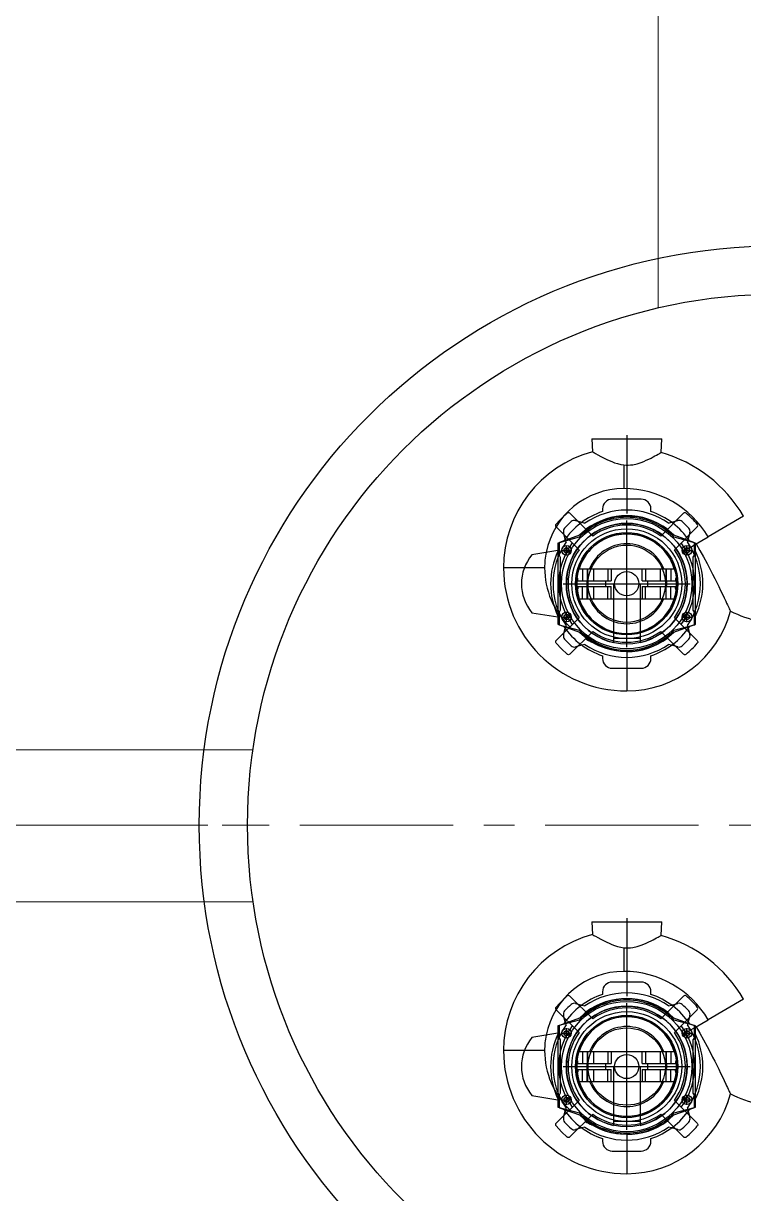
# Model space of a CAD drawing. Header units: millimetres. Extents: x 24859265 to 26550985, y 32092698 to 33532929.
# Drawn here: x 26245909 to 26247400, y 33022921 to 33025344 of the extents above; entities that cross this region are included whole.
import ezdxf

# ---------------------------------------------------------------- set-up
doc = ezdxf.new("R2010")
doc.units = ezdxf.units.MM
doc.linetypes.add('осевая', pattern=[50.8, 31.75, -6.35, 6.35, -6.35])

msp = doc.modelspace()

# ---------------------------------------------------------------- linework, layer by layer
at = {"lineweight": 20}
for p, q in [((26247223.2024, 33024755.1312), (26247223.2024, 33026521.4071)), ((26244522.8209, 33023840.1045), (26246384.3472, 33023840.1045)), ((26244522.8209, 33023525.1045), (26246384.727, 33023525.1045))]:
    msp.add_line(p, q, dxfattribs=at)
for p, q in [((26247158.1171, 33024491.2669), (26247158.1171, 33024329.5669)), ((26247085.6171, 33024483.9169), (26247087.0153, 33024457.2384)), ((26247085.6171, 33024483.9169), (26247230.6171, 33024483.9169)), ((26247229.1222, 33024455.3934), (26247230.6171, 33024483.9169)), ((26247152.1171, 33024429.9748), (26247152.1171, 33024380.9169)), ((26247188.1171, 33024358.9169), (26247128.1171, 33024358.9169)), ((26247087.6184, 33024282.6999), (26247040.5152, 33024329.8031)), ((26247108.1171, 33024338.9169), (26247108.1171, 33024333.2697)), ((26247208.1171, 33024333.2697), (26247208.1171, 33024338.9169)), ((26247275.719, 33024329.8031), (26247228.6158, 33024282.6999)), ((26247400.0372, 33024323.5013), (26247326.6114, 33024280.6802)), ((26247012.2309, 33024301.5189), (26247059.3341, 33024254.4156)), ((26247052.3356, 33024314.664), (26247065.3285, 33024311.1825)), ((26247065.3285, 33024311.1825), (26247071.6025, 33024309.5014)), ((26247158.1171, 33024052.6669), (26247158.1171, 33024315.1669)), ((26247244.6317, 33024309.5014), (26247250.9057, 33024311.1825)), ((26247250.9057, 33024311.1825), (26247263.8986, 33024314.664)), ((26247304.0033, 33024301.5189), (26247256.9001, 33024254.4156)), ((26247059.8583, 33024280.1015), (26247018.1171, 33024268.9169)), ((26247060.4707, 33024284.2423), (26247019.0552, 33024269.1683)), ((26247030.8515, 33024276.7055), (26247027.3701, 33024289.6985)), ((26247032.5326, 33024270.4316), (26247030.8515, 33024276.7055)), ((26247297.179, 33024269.1683), (26247255.7635, 33024284.2423)), ((26247298.1171, 33024268.9169), (26247256.3759, 33024280.1015)), ((26247285.3827, 33024276.7055), (26247283.7016, 33024270.4316)), ((26247288.8641, 33024289.6985), (26247285.3827, 33024276.7055)), ((26247300.6171, 33024265.5206), (26247326.6114, 33024280.6802)), ((26247015.6171, 33024252.7783), (26246961.9171, 33024243.9169)), ((26247018.1171, 33024268.8269), (26247015.6171, 33024267.9169)), ((26247015.6171, 33024267.9169), (26247015.6171, 33024099.9169)), ((26247019.0552, 33024269.1683), (26247018.1171, 33024268.8269)), ((26247018.1171, 33024268.9169), (26247018.1171, 33024242.9169)), ((26247022.9365, 33024252.9169), (26247043.9365, 33024252.9169)), ((26247037.0971, 33024256.3229), (26247028.8758, 33024254.9662)), ((26247033.4365, 33024242.4169), (26247033.4365, 33024263.4169)), ((26247272.2977, 33024252.9169), (26247293.2977, 33024252.9169)), ((26247290.3419, 33024259.5282), (26247280.3989, 33024253.7296)), ((26247282.7977, 33024242.4169), (26247282.7977, 33024263.4169)), ((26247290.5, 33024259.6204), (26247300.6171, 33024265.5206)), ((26247298.1171, 33024268.8269), (26247297.179, 33024269.1683)), ((26247298.1171, 33024242.9169), (26247298.1171, 33024268.9169)), ((26247300.6171, 33024267.9169), (26247298.1171, 33024268.8269)), ((26247300.6171, 33024099.9169), (26247300.6171, 33024267.9169)), ((26247018.1171, 33024242.9169), (26247020.6171, 33024238.9169)), ((26247020.6171, 33024238.9169), (26247020.6171, 33024128.9169)), ((26247295.6171, 33024238.9169), (26247298.1171, 33024242.9169)), ((26247295.6171, 33024128.9169), (26247295.6171, 33024238.9169)), ((26246946.1364, 33024216.9169), (26246903.1171, 33024216.9169)), ((26246988.1171, 33024216.9169), (26246946.1364, 33024216.9169)), ((26247059.5783, 33024214.9169), (26247256.6559, 33024214.9169)), ((26247066.4841, 33024214.9169), (26247066.4841, 33024189.9169)), ((26247076.1433, 33024214.9169), (26247076.1433, 33024189.9169)), ((26247077.1171, 33024214.9169), (26247077.1171, 33024189.9169)), ((26247089.1171, 33024214.9169), (26247089.1171, 33024189.9169)), ((26247119.1171, 33024214.9169), (26247119.1171, 33024189.9169)), ((26247125.8883, 33024214.9169), (26247125.8883, 33024189.9169)), ((26247190.3459, 33024189.9169), (26247190.3459, 33024214.9169)), ((26247197.1171, 33024214.9169), (26247197.1171, 33024189.9169)), ((26247227.1171, 33024214.9169), (26247227.1171, 33024189.9169)), ((26247239.1171, 33024214.9169), (26247239.1171, 33024189.9169)), ((26247240.0909, 33024214.9169), (26247240.0909, 33024189.9169)), ((26247249.7501, 33024214.9169), (26247249.7501, 33024189.9169)), ((26247026.8671, 33024183.9169), (26247289.3671, 33024183.9169)), ((26247057.2238, 33024189.9169), (26247114.1171, 33024189.9169)), ((26247057.2238, 33024177.9169), (26247114.1171, 33024177.9169)), ((26247066.4841, 33024152.9169), (26247066.4841, 33024177.9169)), ((26247076.1433, 33024152.9169), (26247076.1433, 33024177.9169)), ((26247077.1171, 33024177.9169), (26247077.1171, 33024152.9169)), ((26247089.1171, 33024177.9169), (26247089.1171, 33024152.9169)), ((26247114.1171, 33024189.9169), (26247125.8883, 33024189.9169)), ((26247114.1171, 33024189.9169), (26247114.1171, 33024177.9169)), ((26247114.1171, 33024177.9169), (26247125.8883, 33024177.9169)), ((26247119.1171, 33024152.9169), (26247119.1171, 33024177.9169)), ((26247125.8883, 33024152.9169), (26247125.8883, 33024177.9169)), ((26247130.6171, 33024183.9169), (26247185.6171, 33024183.9169)), ((26247130.6171, 33024183.9169), (26247130.6171, 33024061.9795)), ((26247185.6171, 33024183.9169), (26247185.6171, 33024061.9795)), ((26247190.3459, 33024189.9169), (26247202.1171, 33024189.9169)), ((26247190.3459, 33024177.9169), (26247202.1171, 33024177.9169)), ((26247190.3459, 33024177.9169), (26247190.3459, 33024152.9169)), ((26247197.1171, 33024152.9169), (26247197.1171, 33024177.9169)), ((26247202.1171, 33024189.9169), (26247259.0104, 33024189.9169)), ((26247202.1171, 33024177.9169), (26247202.1171, 33024189.9169)), ((26247202.1171, 33024177.9169), (26247259.0104, 33024177.9169)), ((26247227.1171, 33024177.9169), (26247227.1171, 33024152.9169)), ((26247239.1171, 33024177.9169), (26247239.1171, 33024152.9169)), ((26247240.0909, 33024152.9169), (26247240.0909, 33024177.9169)), ((26247249.7501, 33024152.9169), (26247249.7501, 33024177.9169)), ((26247059.5783, 33024152.9169), (26247256.6559, 33024152.9169)), ((26247020.6171, 33024128.9169), (26247018.1171, 33024124.9169)), ((26247298.1171, 33024124.9169), (26247295.6171, 33024128.9169)), ((26246961.9171, 33024123.9169), (26247015.6171, 33024115.0556)), ((26247012.2309, 33024066.315), (26247059.3341, 33024113.4183)), ((26247018.1171, 33024124.9169), (26247018.1171, 33024098.9169)), ((26247022.9365, 33024114.9169), (26247043.9365, 33024114.9169)), ((26247028.8758, 33024112.8677), (26247037.0971, 33024111.511)), ((26247033.4365, 33024104.4169), (26247033.4365, 33024125.4169)), ((26247256.9001, 33024113.4183), (26247304.0033, 33024066.315)), ((26247272.2977, 33024114.9169), (26247293.2977, 33024114.9169)), ((26247282.7977, 33024104.4169), (26247282.7977, 33024125.4169)), ((26247298.1171, 33024098.9169), (26247298.1171, 33024124.9169)), ((26247015.6171, 33024099.9169), (26247018.1171, 33024099.007)), ((26247018.1171, 33024099.007), (26247019.0552, 33024098.6656)), ((26247018.1171, 33024098.9169), (26247059.8583, 33024087.7324)), ((26247019.0552, 33024098.6656), (26247060.4707, 33024083.5916)), ((26247027.3701, 33024078.1354), (26247030.8515, 33024091.1284)), ((26247030.8515, 33024091.1284), (26247032.5326, 33024097.4023)), ((26247087.6184, 33024085.134), (26247040.5152, 33024038.0307)), ((26247275.719, 33024038.0307), (26247228.6158, 33024085.134)), ((26247255.7635, 33024083.5916), (26247297.179, 33024098.6656)), ((26247256.3759, 33024087.7324), (26247298.1171, 33024098.9169)), ((26247283.7016, 33024097.4023), (26247285.3827, 33024091.1284)), ((26247285.3827, 33024091.1284), (26247288.8641, 33024078.1354)), ((26247297.179, 33024098.6656), (26247298.1171, 33024099.007)), ((26247298.1171, 33024099.007), (26247300.6171, 33024099.9169)), ((26247065.3285, 33024056.6513), (26247052.3356, 33024053.1699)), ((26247071.6025, 33024058.3324), (26247065.3285, 33024056.6513)), ((26247130.6171, 33024071.0681), (26247185.6171, 33024071.0681)), ((26247250.9057, 33024056.6513), (26247244.6317, 33024058.3324)), ((26247263.8986, 33024053.1699), (26247250.9057, 33024056.6513)), ((26247108.1171, 33024034.5642), (26247108.1171, 33024028.9169)), ((26247158.1171, 33024043.0883), (26247158.1171, 33024008.9169)), ((26247208.1171, 33024028.9169), (26247208.1171, 33024034.5642)), ((26247128.1171, 33024008.9169), (26247188.1171, 33024008.9169)), ((26247158.1171, 33024008.9169), (26247158.1171, 33023961.9169)), ((26247085.6171, 33023483.9169), (26247087.0153, 33023457.2384)), ((26247085.6171, 33023483.9169), (26247230.6171, 33023483.9169)), ((26247158.1171, 33023491.2669), (26247158.1171, 33023329.5669)), ((26247229.1222, 33023455.3934), (26247230.6171, 33023483.9169)), ((26247152.1171, 33023429.9748), (26247152.1171, 33023380.9169)), ((26247188.1171, 33023358.9169), (26247128.1171, 33023358.9169)), ((26247087.6184, 33023282.6999), (26247040.5152, 33023329.8031)), ((26247108.1171, 33023338.9169), (26247108.1171, 33023333.2697)), ((26247208.1171, 33023333.2697), (26247208.1171, 33023338.9169)), ((26247275.719, 33023329.8031), (26247228.6158, 33023282.6999)), ((26247052.3356, 33023314.664), (26247065.3285, 33023311.1825)), ((26247065.3285, 33023311.1825), (26247071.6025, 33023309.5014)), ((26247158.1171, 33023052.6669), (26247158.1171, 33023315.1669)), ((26247244.6317, 33023309.5014), (26247250.9057, 33023311.1825)), ((26247250.9057, 33023311.1825), (26247263.8986, 33023314.664)), ((26247400.0372, 33023323.5013), (26247326.6114, 33023280.6802)), ((26247012.2309, 33023301.5189), (26247059.3341, 33023254.4156)), ((26247059.8583, 33023280.1015), (26247018.1171, 33023268.9169)), ((26247060.4707, 33023284.2423), (26247019.0552, 33023269.1683)), ((26247030.8515, 33023276.7055), (26247027.3701, 33023289.6985)), ((26247297.179, 33023269.1683), (26247255.7635, 33023284.2423)), ((26247298.1171, 33023268.9169), (26247256.3759, 33023280.1015)), ((26247304.0033, 33023301.5189), (26247256.9001, 33023254.4156)), ((26247288.8641, 33023289.6985), (26247285.3827, 33023276.7055)), ((26247300.6171, 33023265.5206), (26247326.6114, 33023280.6802)), ((26247018.1171, 33023268.8269), (26247015.6171, 33023267.9169)), ((26247015.6171, 33023267.9169), (26247015.6171, 33023099.9169)), ((26247019.0552, 33023269.1683), (26247018.1171, 33023268.8269)), ((26247018.1171, 33023268.9169), (26247018.1171, 33023242.9169)), ((26247037.0971, 33023256.3229), (26247028.8758, 33023254.9662)), ((26247032.5326, 33023270.4316), (26247030.8515, 33023276.7055)), ((26247033.4365, 33023242.4169), (26247033.4365, 33023263.4169)), ((26247290.3419, 33023259.5282), (26247280.3989, 33023253.7296)), ((26247282.7977, 33023242.4169), (26247282.7977, 33023263.4169)), ((26247285.3827, 33023276.7055), (26247283.7016, 33023270.4316)), ((26247290.5, 33023259.6204), (26247300.6171, 33023265.5206)), ((26247298.1171, 33023268.8269), (26247297.179, 33023269.1683)), ((26247298.1171, 33023242.9169), (26247298.1171, 33023268.9169)), ((26247300.6171, 33023267.9169), (26247298.1171, 33023268.8269)), ((26247300.6171, 33023099.9169), (26247300.6171, 33023267.9169)), ((26247015.6171, 33023252.7783), (26246961.9171, 33023243.9169)), ((26247018.1171, 33023242.9169), (26247020.6171, 33023238.9169)), ((26247020.6171, 33023238.9169), (26247020.6171, 33023128.9169)), ((26247022.9365, 33023252.9169), (26247043.9365, 33023252.9169)), ((26247272.2977, 33023252.9169), (26247293.2977, 33023252.9169)), ((26247295.6171, 33023238.9169), (26247298.1171, 33023242.9169)), ((26247295.6171, 33023128.9169), (26247295.6171, 33023238.9169)), ((26246946.1364, 33023216.9169), (26246903.1171, 33023216.9169)), ((26246988.1171, 33023216.9169), (26246946.1364, 33023216.9169)), ((26247059.5783, 33023214.9169), (26247256.6559, 33023214.9169)), ((26247066.4841, 33023214.9169), (26247066.4841, 33023189.9169)), ((26247076.1433, 33023214.9169), (26247076.1433, 33023189.9169)), ((26247077.1171, 33023214.9169), (26247077.1171, 33023189.9169)), ((26247089.1171, 33023214.9169), (26247089.1171, 33023189.9169)), ((26247119.1171, 33023214.9169), (26247119.1171, 33023189.9169)), ((26247125.8883, 33023214.9169), (26247125.8883, 33023189.9169)), ((26247190.3459, 33023189.9169), (26247190.3459, 33023214.9169)), ((26247197.1171, 33023214.9169), (26247197.1171, 33023189.9169)), ((26247227.1171, 33023214.9169), (26247227.1171, 33023189.9169)), ((26247239.1171, 33023214.9169), (26247239.1171, 33023189.9169)), ((26247240.0909, 33023214.9169), (26247240.0909, 33023189.9169)), ((26247249.7501, 33023214.9169), (26247249.7501, 33023189.9169)), ((26247026.8671, 33023183.9169), (26247289.3671, 33023183.9169)), ((26247057.2238, 33023189.9169), (26247114.1171, 33023189.9169)), ((26247114.1171, 33023189.9169), (26247125.8883, 33023189.9169)), ((26247114.1171, 33023189.9169), (26247114.1171, 33023177.9169)), ((26247130.6171, 33023183.9169), (26247185.6171, 33023183.9169)), ((26247130.6171, 33023183.9169), (26247130.6171, 33023061.9795)), ((26247185.6171, 33023183.9169), (26247185.6171, 33023061.9795)), ((26247190.3459, 33023189.9169), (26247202.1171, 33023189.9169)), ((26247202.1171, 33023189.9169), (26247259.0104, 33023189.9169)), ((26247202.1171, 33023177.9169), (26247202.1171, 33023189.9169)), ((26247057.2238, 33023177.9169), (26247114.1171, 33023177.9169)), ((26247066.4841, 33023152.9169), (26247066.4841, 33023177.9169)), ((26247076.1433, 33023152.9169), (26247076.1433, 33023177.9169)), ((26247077.1171, 33023177.9169), (26247077.1171, 33023152.9169)), ((26247089.1171, 33023177.9169), (26247089.1171, 33023152.9169)), ((26247114.1171, 33023177.9169), (26247125.8883, 33023177.9169)), ((26247119.1171, 33023152.9169), (26247119.1171, 33023177.9169)), ((26247125.8883, 33023152.9169), (26247125.8883, 33023177.9169)), ((26247190.3459, 33023177.9169), (26247202.1171, 33023177.9169)), ((26247190.3459, 33023177.9169), (26247190.3459, 33023152.9169)), ((26247197.1171, 33023152.9169), (26247197.1171, 33023177.9169)), ((26247202.1171, 33023177.9169), (26247259.0104, 33023177.9169)), ((26247227.1171, 33023177.9169), (26247227.1171, 33023152.9169)), ((26247239.1171, 33023177.9169), (26247239.1171, 33023152.9169)), ((26247240.0909, 33023152.9169), (26247240.0909, 33023177.9169)), ((26247249.7501, 33023152.9169), (26247249.7501, 33023177.9169)), ((26247059.5783, 33023152.9169), (26247256.6559, 33023152.9169)), ((26246961.9171, 33023123.9169), (26247015.6171, 33023115.0556)), ((26247012.2309, 33023066.315), (26247059.3341, 33023113.4183)), ((26247020.6171, 33023128.9169), (26247018.1171, 33023124.9169)), ((26247018.1171, 33023124.9169), (26247018.1171, 33023098.9169)), ((26247022.9365, 33023114.9169), (26247043.9365, 33023114.9169)), ((26247028.8758, 33023112.8677), (26247037.0971, 33023111.511)), ((26247033.4365, 33023104.4169), (26247033.4365, 33023125.4169)), ((26247256.9001, 33023113.4183), (26247304.0033, 33023066.315)), ((26247272.2977, 33023114.9169), (26247293.2977, 33023114.9169)), ((26247282.7977, 33023104.4169), (26247282.7977, 33023125.4169)), ((26247298.1171, 33023124.9169), (26247295.6171, 33023128.9169)), ((26247298.1171, 33023098.9169), (26247298.1171, 33023124.9169)), ((26247015.6171, 33023099.9169), (26247018.1171, 33023099.007)), ((26247018.1171, 33023099.007), (26247019.0552, 33023098.6656)), ((26247018.1171, 33023098.9169), (26247059.8583, 33023087.7324)), ((26247019.0552, 33023098.6656), (26247060.4707, 33023083.5916)), ((26247027.3701, 33023078.1354), (26247030.8515, 33023091.1284)), ((26247030.8515, 33023091.1284), (26247032.5326, 33023097.4023)), ((26247255.7635, 33023083.5916), (26247297.179, 33023098.6656)), ((26247256.3759, 33023087.7324), (26247298.1171, 33023098.9169)), ((26247283.7016, 33023097.4023), (26247285.3827, 33023091.1284)), ((26247285.3827, 33023091.1284), (26247288.8641, 33023078.1354)), ((26247297.179, 33023098.6656), (26247298.1171, 33023099.007)), ((26247298.1171, 33023099.007), (26247300.6171, 33023099.9169)), ((26247087.6184, 33023085.134), (26247040.5152, 33023038.0307)), ((26247130.6171, 33023071.0681), (26247185.6171, 33023071.0681)), ((26247275.719, 33023038.0307), (26247228.6158, 33023085.134)), ((26247065.3285, 33023056.6513), (26247052.3356, 33023053.1699)), ((26247071.6025, 33023058.3324), (26247065.3285, 33023056.6513)), ((26247158.1171, 33023043.0883), (26247158.1171, 33023008.9169)), ((26247250.9057, 33023056.6513), (26247244.6317, 33023058.3324)), ((26247263.8986, 33023053.1699), (26247250.9057, 33023056.6513)), ((26247108.1171, 33023034.5642), (26247108.1171, 33023028.9169)), ((26247208.1171, 33023028.9169), (26247208.1171, 33023034.5642)), ((26247128.1171, 33023008.9169), (26247188.1171, 33023008.9169)), ((26247158.1171, 33023008.9169), (26247158.1171, 33022961.9169))]:
    msp.add_line(p, q)
at = {"color": 1, "linetype": 'осевая', "lineweight": 15, "ltscale": 10}
for p, q in [((26241240.9371, 33023683.8558), (26246373.2024, 33023683.9184)), ((26245973.2024, 33023683.7967), (26248973.2024, 33023683.7967))]:
    msp.add_line(p, q, dxfattribs=at)
for points in [[(26247087.0144, 33024457.2555), (26247087.1725, 33024457.1654), (26247087.7668, 33024456.8271), (26247089.9299, 33024455.5999), (26247091.5539, 33024454.6834), (26247093.5196, 33024453.5802), (26247098.4438, 33024450.8512), (26247104.638, 33024447.5066), (26247108.4525, 33024445.5091), (26247112.5663, 33024443.4205), (26247117.0148, 33024441.2536), (26247121.7405, 33024439.0763), (26247127.198, 33024436.7545), (26247132.9748, 33024434.5672), (26247139.1789, 33024432.5889), (26247145.7124, 33024430.992), (26247152.1171, 33024429.9748)], [(26247152.1171, 33024429.9748), (26247156.6866, 33024429.613), (26247161.3581, 33024429.5739), (26247166.0499, 33024429.8698), (26247170.7616, 33024430.4939), (26247179.5015, 33024432.4505), (26247187.9245, 33024435.1817), (26247193.4422, 33024437.338), (26247198.7029, 33024439.6143), (26247203.7529, 33024441.9675), (26247208.4861, 33024444.2968), (26247212.6904, 33024446.4492), (26247216.5312, 33024448.473), (26247220.0191, 33024450.351), (26247223.0304, 33024451.9987), (26247225.1895, 33024453.1933), (26247226.9129, 33024454.1537), (26247228.1828, 33024454.8652), (26247228.9265, 33024455.2832), (26247229.1222, 33024455.3934), (26247229.1222, 33024455.3934)], [(26247011.9993, 33024306.9234), (26247018.9823, 33024314.7699), (26247026.4092, 33024322.2428)], [(26247011.872, 33024301.9305), (26247011.4545, 33024302.6137), (26247011.084, 33024303.9038), (26247011.1612, 33024305.2445), (26247011.678, 33024306.4843), (26247011.9993, 33024306.9234)], [(26247301.8612, 33024266.2461), (26247309.5196, 33024252.8085), (26247317.0176, 33024239.2789), (26247324.3714, 33024225.638), (26247331.5529, 33024211.9565), (26247335.9242, 33024203.4547), (26247340.214, 33024194.9847), (26247344.4315, 33024186.5373), (26247348.5422, 33024178.1915), (26247352.4631, 33024170.1308), (26247356.2319, 33024162.2928), (26247359.8625, 33024154.662), (26247363.2411, 33024147.4924), (26247364.9511, 33024143.8393), (26247366.5421, 33024140.4258), (26247368.005, 33024137.2755), (26247369.3104, 33024134.4546), (26247370.4073, 33024132.0775), (26247371.3147, 33024130.1064), (26247372.0145, 33024128.5834), (26247372.4851, 33024127.5579), (26247372.6817, 33024127.129), (26247372.713, 33024127.0608)], [(26247055.3863, 33024194.7458), (26247056.721, 33024203.6582), (26247058.8274, 33024212.4203), (26247059.5783, 33024214.9169)], [(26247256.6559, 33024214.9169), (26247258.9827, 33024206.2108), (26247260.5419, 33024197.3349), (26247260.8479, 33024194.7458)], [(26247057.2238, 33024189.9169), (26247056.8788, 33024193.6059), (26247056.6777, 33024194.7711), (26247056.4073, 33024195.7181), (26247056.1958, 33024196.0743), (26247055.964, 33024196.1284), (26247055.7629, 33024195.9019), (26247055.5023, 33024195.2129), (26247055.3863, 33024194.7458)], [(26247057.2238, 33024177.9169), (26247056.8788, 33024174.228), (26247056.6777, 33024173.0628), (26247056.4073, 33024172.1158), (26247056.1958, 33024171.7596), (26247055.964, 33024171.7055), (26247055.7629, 33024171.9319), (26247055.5023, 33024172.6209), (26247055.3863, 33024173.0881)], [(26247260.8479, 33024194.7458), (26247260.8323, 33024194.8152), (26247260.5416, 33024195.7618), (26247260.3241, 33024196.0927), (26247260.0889, 33024196.1151), (26247259.8897, 33024195.8562), (26247259.642, 33024195.1377), (26247259.3343, 33024193.454), (26247259.0104, 33024189.9169)], [(26247260.8479, 33024173.0881), (26247260.8323, 33024173.0187), (26247260.5416, 33024172.0721), (26247260.3241, 33024171.7412), (26247260.0889, 33024171.7188), (26247259.8897, 33024171.9776), (26247259.642, 33024172.6962), (26247259.3343, 33024174.3798), (26247259.0104, 33024177.9169)], [(26247055.3863, 33024173.0881), (26247056.721, 33024164.1757), (26247058.8274, 33024155.4136), (26247059.5783, 33024152.9169)], [(26247256.6559, 33024152.9169), (26247258.9827, 33024161.6231), (26247260.5419, 33024170.499), (26247260.8479, 33024173.0881)], [(26247011.9993, 33024060.9105), (26247011.3588, 33024061.9679), (26247011.0758, 33024063.1236), (26247011.1546, 33024064.3546), (26247011.6706, 33024065.6118), (26247012.2309, 33024066.315)], [(26247035.1107, 33024037.7991), (26247023.101, 33024048.8182), (26247011.9993, 33024060.9105)], [(26247158.1171, 33024043.0883), (26247147.4921, 33024043.4906), (26247136.8672, 33024044.7041), (26247126.178, 33024046.7653), (26247115.6173, 33024049.6667), (26247108.0172, 33024052.3176), (26247100.5567, 33024055.4089), (26247093.2134, 33024058.9593), (26247086.0638, 33024062.9419)], [(26247304.0033, 33024066.315), (26247304.9036, 33024064.9345), (26247305.1745, 33024063.5388), (26247305.0062, 33024062.3373), (26247304.5525, 33024061.3438), (26247304.2349, 33024060.9105)], [(26247040.5152, 33024038.0307), (26247039.0145, 33024037.086), (26247037.6904, 33024036.8592), (26247036.2845, 33024037.113), (26247035.2919, 33024037.6553), (26247035.1107, 33024037.7991)], [(26247281.1235, 33024037.7991), (26247280.1683, 33024037.2023), (26247279.1359, 33024036.9027), (26247278.0426, 33024036.8911), (26247276.8426, 33024037.2407), (26247275.719, 33024038.0307)], [(26247087.0144, 33023457.2555), (26247087.1725, 33023457.1654), (26247087.7668, 33023456.8271), (26247089.9299, 33023455.5999), (26247091.5539, 33023454.6834), (26247093.5196, 33023453.5802), (26247098.4438, 33023450.8512), (26247104.638, 33023447.5066), (26247108.4525, 33023445.5091), (26247112.5663, 33023443.4205), (26247117.0148, 33023441.2536), (26247121.7405, 33023439.0763), (26247127.198, 33023436.7545), (26247132.9748, 33023434.5672), (26247139.1789, 33023432.5889), (26247145.7124, 33023430.992), (26247152.1171, 33023429.9748)], [(26247152.1171, 33023429.9748), (26247156.6866, 33023429.613), (26247161.3581, 33023429.5739), (26247166.0499, 33023429.8698), (26247170.7616, 33023430.4939), (26247179.5015, 33023432.4505), (26247187.9245, 33023435.1817), (26247193.4422, 33023437.338), (26247198.7029, 33023439.6143), (26247203.7529, 33023441.9675), (26247208.4861, 33023444.2968), (26247212.6904, 33023446.4492), (26247216.5312, 33023448.473), (26247220.0191, 33023450.351), (26247223.0304, 33023451.9987), (26247225.1895, 33023453.1933), (26247226.9129, 33023454.1537), (26247228.1828, 33023454.8652), (26247228.9265, 33023455.2832), (26247229.1222, 33023455.3934), (26247229.1222, 33023455.3934)], [(26247011.872, 33023301.9305), (26247011.4545, 33023302.6137), (26247011.084, 33023303.9038), (26247011.1612, 33023305.2445), (26247011.678, 33023306.4843), (26247011.9993, 33023306.9234)], [(26247011.9993, 33023306.9234), (26247018.9823, 33023314.7699), (26247026.4092, 33023322.2428)], [(26247301.8612, 33023266.2461), (26247309.5196, 33023252.8085), (26247317.0176, 33023239.2789), (26247324.3714, 33023225.638), (26247331.5529, 33023211.9565), (26247335.9242, 33023203.4547), (26247340.214, 33023194.9847), (26247344.4315, 33023186.5373), (26247348.5422, 33023178.1915), (26247352.4631, 33023170.1308), (26247356.2319, 33023162.2928), (26247359.8625, 33023154.662), (26247363.2411, 33023147.4924), (26247364.9511, 33023143.8393), (26247366.5421, 33023140.4258), (26247368.005, 33023137.2755), (26247369.3104, 33023134.4546), (26247370.4073, 33023132.0775), (26247371.3147, 33023130.1064), (26247372.0145, 33023128.5834), (26247372.4851, 33023127.5579), (26247372.6817, 33023127.129), (26247372.713, 33023127.0608)], [(26247055.3863, 33023194.7458), (26247056.721, 33023203.6582), (26247058.8274, 33023212.4203), (26247059.5783, 33023214.9169)], [(26247256.6559, 33023214.9169), (26247258.9827, 33023206.2108), (26247260.5419, 33023197.3349), (26247260.8479, 33023194.7458)], [(26247057.2238, 33023189.9169), (26247056.8788, 33023193.6059), (26247056.6777, 33023194.7711), (26247056.4073, 33023195.7181), (26247056.1958, 33023196.0743), (26247055.964, 33023196.1284), (26247055.7629, 33023195.9019), (26247055.5023, 33023195.2129), (26247055.3863, 33023194.7458)], [(26247260.8479, 33023194.7458), (26247260.8323, 33023194.8152), (26247260.5416, 33023195.7618), (26247260.3241, 33023196.0927), (26247260.0889, 33023196.1151), (26247259.8897, 33023195.8562), (26247259.642, 33023195.1377), (26247259.3343, 33023193.454), (26247259.0104, 33023189.9169)], [(26247057.2238, 33023177.9169), (26247056.8788, 33023174.228), (26247056.6777, 33023173.0628), (26247056.4073, 33023172.1158), (26247056.1958, 33023171.7596), (26247055.964, 33023171.7055), (26247055.7629, 33023171.9319), (26247055.5023, 33023172.6209), (26247055.3863, 33023173.0881)], [(26247055.3863, 33023173.0881), (26247056.721, 33023164.1757), (26247058.8274, 33023155.4136), (26247059.5783, 33023152.9169)], [(26247256.6559, 33023152.9169), (26247258.9827, 33023161.6231), (26247260.5419, 33023170.499), (26247260.8479, 33023173.0881)], [(26247260.8479, 33023173.0881), (26247260.8323, 33023173.0187), (26247260.5416, 33023172.0721), (26247260.3241, 33023171.7412), (26247260.0889, 33023171.7188), (26247259.8897, 33023171.9776), (26247259.642, 33023172.6962), (26247259.3343, 33023174.3798), (26247259.0104, 33023177.9169)], [(26247011.9993, 33023060.9105), (26247011.3588, 33023061.9679), (26247011.0758, 33023063.1236), (26247011.1546, 33023064.3546), (26247011.6706, 33023065.6118), (26247012.2309, 33023066.315)], [(26247158.1171, 33023043.0883), (26247147.4921, 33023043.4906), (26247136.8672, 33023044.7041), (26247126.178, 33023046.7653), (26247115.6173, 33023049.6667), (26247108.0172, 33023052.3176), (26247100.5567, 33023055.4089), (26247093.2134, 33023058.9593), (26247086.0638, 33023062.9419)], [(26247304.0033, 33023066.315), (26247304.9036, 33023064.9345), (26247305.1745, 33023063.5388), (26247305.0062, 33023062.3373), (26247304.5525, 33023061.3438), (26247304.2349, 33023060.9105)], [(26247035.1107, 33023037.7991), (26247023.101, 33023048.8182), (26247011.9993, 33023060.9105)], [(26247040.5152, 33023038.0307), (26247039.0145, 33023037.086), (26247037.6904, 33023036.8592), (26247036.2845, 33023037.113), (26247035.2919, 33023037.6553), (26247035.1107, 33023037.7991)], [(26247281.1235, 33023037.7991), (26247280.1683, 33023037.2023), (26247279.1359, 33023036.9027), (26247278.0426, 33023036.8911), (26247276.8426, 33023037.2407), (26247275.719, 33023038.0307)]]:
    msp.add_lwpolyline(points)
at = {"ltscale": 10}
msp.add_circle((26247473.2024, 33023683.9169), 1200, dxfattribs=at)
at = {"lineweight": 30}
msp.add_circle((26247473.2024, 33023683.9169), 1100, dxfattribs=at)
for centre, radius in [((26247158.1171, 33024183.9169), 135), ((26247158.1171, 33024183.9169), 125), ((26247158.1171, 33024183.9169), 113.85), ((26247158.1171, 33024183.9169), 106), ((26247158.1171, 33024183.9169), 103.5), ((26247033.4365, 33024252.9169), 10), ((26247033.4365, 33024252.9169), 5.5), ((26247033.4365, 33024252.9169), 5), ((26247158.1171, 33024183.9169), 80), ((26247282.7977, 33024252.9169), 10), ((26247282.7977, 33024252.9169), 5.5), ((26247282.7977, 33024252.9169), 5), ((26247158.1171, 33024183.9169), 25), ((26247033.4365, 33024114.9169), 10), ((26247033.4365, 33024114.9169), 5.5), ((26247033.4365, 33024114.9169), 5), ((26247282.7977, 33024114.9169), 10), ((26247282.7977, 33024114.9169), 5.5), ((26247282.7977, 33024114.9169), 5), ((26247158.1171, 33023183.9169), 135), ((26247158.1171, 33023183.9169), 125), ((26247158.1171, 33023183.9169), 113.85), ((26247158.1171, 33023183.9169), 106), ((26247158.1171, 33023183.9169), 103.5), ((26247033.4365, 33023252.9169), 10), ((26247033.4365, 33023252.9169), 5.5), ((26247033.4365, 33023252.9169), 5), ((26247158.1171, 33023183.9169), 80), ((26247282.7977, 33023252.9169), 10), ((26247282.7977, 33023252.9169), 5.5), ((26247282.7977, 33023252.9169), 5), ((26247158.1171, 33023183.9169), 25), ((26247033.4365, 33023114.9169), 10), ((26247033.4365, 33023114.9169), 5.5), ((26247033.4365, 33023114.9169), 5), ((26247282.7977, 33023114.9169), 10), ((26247282.7977, 33023114.9169), 5.5), ((26247282.7977, 33023114.9169), 5)]:
    msp.add_circle(centre, radius)
for centre, radius, start, end in [((26247152.1171, 33024216.9169), 249, 105.1513717, 180), ((26247152.1171, 33024178.9169), 287, 30.2502893, 74.4365359), ((26247152.1171, 33024216.9169), 164, 90, 168.805742), ((26247152.1171, 33024178.9169), 202, 30.2502893, 90), ((26247128.1171, 33024338.9169), 20, 90, 180), ((26247188.1171, 33024338.9169), 20, 0, 90), ((26247158.1171, 33024183.9169), 191, 130.0916862, 133.5960773), ((26247158.1171, 33024183.9169), 157.5, 108.509405, 145.843821), ((26247037.6867, 33024326.9747), 4, 45, 130.0916862), ((26247158.1171, 33024183.9169), 140, 45.7752866, 134.2247134), ((26247158.1171, 33024183.9169), 152.5, 55.4372047, 124.5627953), ((26247158.1171, 33024183.9169), 140.8071, 53.1658095, 126.8341905), ((26247158.1171, 33024183.9169), 157.5, 34.156179, 71.490595), ((26247278.5475, 33024326.9747), 4, 49.9083138, 135), ((26247158.1171, 33024183.9169), 191, 40.0916862, 49.9083138), ((26247015.0593, 33024304.3473), 4, 217.1711255, 225), ((26247037.0293, 33024292.2867), 10, 138.1724682, 194.9999999), ((26247158.1171, 33024183.9169), 172.5, 131.8275307, 138.1724682), ((26247158.1171, 33024183.9169), 125, 282.7090329, 257.2909671), ((26247049.7474, 33024305.0047), 10, 75.0000001, 131.8275129), ((26247158.1171, 33024183.9169), 137.5, 44.3888141, 135.6111859), ((26247158.1171, 33024183.9169), 121.3595, 54.4855917, 125.5144083), ((26247266.4868, 33024305.0047), 10, 48.1724682, 104.9999999), ((26247158.1171, 33024183.9169), 172.5, 41.8275318, 48.1724682), ((26247279.2049, 33024292.2867), 10, 345.0000001, 41.8275318), ((26247301.1749, 33024304.3473), 4, 315, 40.0916862), ((26247158.1171, 33024183.9169), 103.3, 17.4634176, 162.5365824), ((26247158.1171, 33024183.9169), 157.5, 154.7912346, 205.2087654), ((26247158.1171, 33024183.9169), 152.5, 145.4372047, 214.5627953), ((26247158.1171, 33024183.9169), 140.8071, 143.1658095, 216.8341905), ((26247158.1171, 33024183.9169), 121.3595, 144.4855917, 215.5144083), ((26247158.1171, 33024183.9169), 82.8, 21.9869951, 158.0130049), ((26247158.1171, 33024183.9169), 121.3595, 324.4855917, 35.5144083), ((26247158.1171, 33024183.9169), 140.8071, 29.7227255, 36.8341905), ((26247158.1171, 33024183.9169), 140.8286, 323.1645539, 29.7228061), ((26247158.1171, 33024183.9169), 152.5, 325.4372047, 34.5627953), ((26247158.1171, 33024183.9169), 157.5, 334.7912346, 25.2087654), ((26247033.5859, 33024183.9169), 93.4688, 140.0644592, 219.9355408), ((26247152.1171, 33024216.9169), 164, 168.805742, 180), ((26247158.1171, 33024216.9169), 255, 180, 270), ((26247158.1171, 33024216.9169), 170, 180, 226.1239199), ((26247158.1171, 33024183.9169), 103.3, 173.98267, 186.01733), ((26247158.1171, 33024183.9169), 82.8, 175.8444896, 184.1555104), ((26247158.1171, 33024183.9169), 82.8, 355.8444896, 4.1555104), ((26247158.1171, 33024183.9169), 103.3, 353.98267, 6.01733), ((26247158.1171, 33024183.9169), 103.3, 197.4634176, 342.5365824), ((26247158.1171, 33024183.9169), 82.8, 201.9869951, 338.0130049), ((26247158.1171, 33024183.9169), 222, 270, 345.1714938), ((26247495.0588, 33024378.9169), 280, 244.0820728, 270), ((26247158.1171, 33024183.9169), 157.5, 214.156179, 251.490595), ((26247158.1171, 33024183.9169), 137.5, 224.3888141, 315.6111859), ((26247158.1171, 33024183.9169), 140, 225.7752866, 314.2247134), ((26247158.1171, 33024183.9169), 121.3595, 234.4855917, 305.5144083), ((26247158.1171, 33024183.9169), 157.5, 288.509405, 325.843821), ((26247037.0293, 33024075.5472), 10, 165.0000001, 221.8275318), ((26247158.1171, 33024183.9169), 172.5, 221.8275318, 228.1724682), ((26247049.7474, 33024062.8292), 10, 228.1724682, 284.9999999), ((26247158.1171, 33024183.9169), 152.5, 235.4372047, 304.5627953), ((26247158.1171, 33024216.9169), 170, 239.768191, 244.9225582), ((26247158.1171, 33024183.9169), 140.8071, 233.1658095, 239.2217867), ((26247158.1171, 33024183.9169), 140.8286, 270, 306.8354461), ((26247266.4868, 33024062.8292), 10, 255.0000001, 311.8275129), ((26247158.1171, 33024183.9169), 172.5, 311.8275307, 318.1724682), ((26247158.1171, 33024183.9169), 191, 310.091687, 319.9083141), ((26247279.2049, 33024075.5472), 10, 318.1724682, 14.9999999), ((26247128.1171, 33024028.9169), 20, 180, 270), ((26247188.1171, 33024028.9169), 20, 270, 0.0000009), ((26247152.1171, 33023216.9169), 249, 105.1513717, 180), ((26247152.1171, 33023178.9169), 287, 30.2502893, 74.4365359), ((26247152.1171, 33023216.9169), 164, 90, 168.805742), ((26247152.1171, 33023178.9169), 202, 30.2502893, 90), ((26247128.1171, 33023338.9169), 20, 90, 180), ((26247188.1171, 33023338.9169), 20, 0, 90), ((26247158.1171, 33023183.9169), 191, 130.0916862, 133.5960773), ((26247158.1171, 33023183.9169), 157.5, 108.509405, 145.843821), ((26247037.6867, 33023326.9747), 4, 45, 130.0916862), ((26247158.1171, 33023183.9169), 152.5, 55.4372047, 124.5627953), ((26247158.1171, 33023183.9169), 157.5, 34.156179, 71.490595), ((26247278.5475, 33023326.9747), 4, 49.9083138, 135), ((26247158.1171, 33023183.9169), 191, 40.0916862, 49.9083138), ((26247158.1171, 33023183.9169), 172.5, 131.8275307, 138.1724682), ((26247158.1171, 33023183.9169), 125, 282.7090329, 257.2909671), ((26247049.7474, 33023305.0047), 10, 75.0000001, 131.8275129), ((26247158.1171, 33023183.9169), 137.5, 44.3888141, 135.6111859), ((26247158.1171, 33023183.9169), 140, 45.7752866, 134.2247134), ((26247158.1171, 33023183.9169), 140.8071, 53.1658095, 126.8341905), ((26247158.1171, 33023183.9169), 121.3595, 54.4855917, 125.5144083), ((26247266.4868, 33023305.0047), 10, 48.1724682, 104.9999999), ((26247158.1171, 33023183.9169), 172.5, 41.8275318, 48.1724682), ((26247301.1749, 33023304.3473), 4, 315, 40.0916862), ((26247015.0593, 33023304.3473), 4, 217.1711255, 225), ((26247037.0293, 33023292.2867), 10, 138.1724682, 194.9999999), ((26247158.1171, 33023183.9169), 103.3, 17.4634176, 162.5365824), ((26247279.2049, 33023292.2867), 10, 345.0000001, 41.8275318), ((26247158.1171, 33023183.9169), 152.5, 145.4372047, 214.5627953), ((26247158.1171, 33023183.9169), 140.8071, 143.1658095, 216.8341905), ((26247158.1171, 33023183.9169), 82.8, 21.9869951, 158.0130049), ((26247158.1171, 33023183.9169), 140.8071, 29.7227255, 36.8341905), ((26247158.1171, 33023183.9169), 152.5, 325.4372047, 34.5627953), ((26247033.5859, 33023183.9169), 93.4688, 140.0644592, 219.9355408), ((26247152.1171, 33023216.9169), 164, 168.805742, 180), ((26247158.1171, 33023183.9169), 157.5, 154.7912346, 205.2087654), ((26247158.1171, 33023183.9169), 121.3595, 144.4855917, 215.5144083), ((26247158.1171, 33023183.9169), 121.3595, 324.4855917, 35.5144083), ((26247158.1171, 33023183.9169), 140.8286, 323.1645539, 29.7228061), ((26247158.1171, 33023183.9169), 157.5, 334.7912346, 25.2087654), ((26247158.1171, 33023216.9169), 255, 180, 270), ((26247158.1171, 33023216.9169), 170, 180, 226.1239199), ((26247158.1171, 33023183.9169), 103.3, 173.98267, 186.01733), ((26247158.1171, 33023183.9169), 82.8, 175.8444896, 184.1555104), ((26247158.1171, 33023183.9169), 82.8, 355.8444896, 4.1555104), ((26247158.1171, 33023183.9169), 103.3, 353.98267, 6.01733), ((26247158.1171, 33023183.9169), 103.3, 197.4634176, 342.5365824), ((26247158.1171, 33023183.9169), 82.8, 201.9869951, 338.0130049), ((26247158.1171, 33023183.9169), 222, 270, 345.1714938), ((26247495.0588, 33023378.9169), 280, 244.0820728, 270), ((26247158.1171, 33023183.9169), 157.5, 214.156179, 251.490595), ((26247158.1171, 33023183.9169), 137.5, 224.3888141, 315.6111859), ((26247158.1171, 33023183.9169), 157.5, 288.509405, 325.843821), ((26247037.0293, 33023075.5472), 10, 165.0000001, 221.8275318), ((26247158.1171, 33023183.9169), 172.5, 221.8275318, 228.1724682), ((26247158.1171, 33023183.9169), 140, 225.7752866, 314.2247134), ((26247158.1171, 33023216.9169), 170, 239.768191, 244.9225582), ((26247158.1171, 33023183.9169), 140.8071, 233.1658095, 239.2217867), ((26247158.1171, 33023183.9169), 121.3595, 234.4855917, 305.5144083), ((26247158.1171, 33023183.9169), 140.8286, 270, 306.8354461), ((26247158.1171, 33023183.9169), 172.5, 311.8275307, 318.1724682), ((26247279.2049, 33023075.5472), 10, 318.1724682, 14.9999999), ((26247049.7474, 33023062.8292), 10, 228.1724682, 284.9999999), ((26247158.1171, 33023183.9169), 152.5, 235.4372047, 304.5627953), ((26247266.4868, 33023062.8292), 10, 255.0000001, 311.8275129), ((26247158.1171, 33023183.9169), 191, 310.091687, 319.9083141), ((26247128.1171, 33023028.9169), 20, 180, 270), ((26247188.1171, 33023028.9169), 20, 270, 0.0000009)]:
    msp.add_arc(centre, radius, start, end)
for p in [(26247158.1171, 33024183.9169), (26247158.1171, 33024183.9169, 298.5), (26247158.1171, 33024183.9169, 3), (26247158.1171, 33024183.9169, 406), (26247158.1171, 33024183.9169, 294), (26247158.1171, 33024183.9169, 675), (26247158.1171, 33024183.9169, 406), (26247158.1171, 33023183.9169), (26247158.1171, 33023183.9169, 298.5), (26247158.1171, 33023183.9169, 3), (26247158.1171, 33023183.9169, 406), (26247158.1171, 33023183.9169, 294), (26247158.1171, 33023183.9169, 675), (26247158.1171, 33023183.9169, 406)]:
    msp.add_point(p)

doc.saveas('drawing.dxf')
